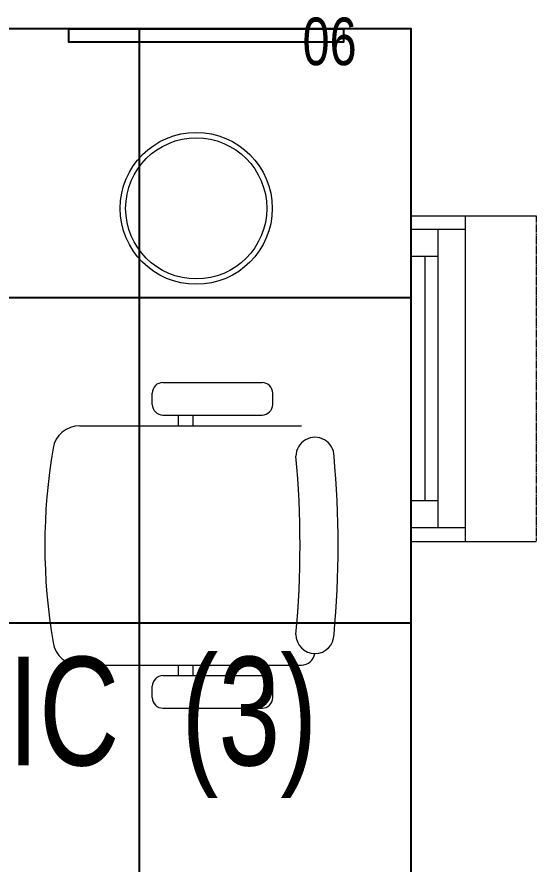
# Model space of a CAD drawing. Extents: x -509638 to 57327, y -29287 to 19916.
# Drawn here: x 48250 to 49206, y 3896 to 5457 of the extents above; entities that cross this region are included whole.
import ezdxf

# ---------------------------------------------------------------- set-up
doc = ezdxf.new("R2010")
doc.units = 0
doc.header["$LTSCALE"] = 0.25
doc.linetypes.add('01-First Floor$0$HIDDEN', pattern=[9.525, 6.35, -3.175])
doc.linetypes.add('DASHDOT', pattern=[25.4, 12.7, -6.35, 0, -6.35])
for name, color, linetype, lineweight in [('01-First Floor$0$72_EGR_BASE_TEXT', 252, 'Continuous', 5), ('01-First Floor$0$72_EGR_EQP_TAG', 142, 'Continuous', 5), ('01-First Floor$0$Aluminum', 251, 'Continuous', 5), ('01-First Floor$0$LOADING', 253, 'Continuous', 5), ('01-First Floor$0$NEW Wall', 166, 'Continuous', 5), ('01-First Floor$0$Proj', 251, 'Continuous', 5), ('01-First Floor$0$Walls', 251, 'Continuous', 5), ('E-LITE-CLNG-CNDT', 6, 'DASHDOT', 35)]:
    doc.layers.add(name, color=color, linetype=linetype, lineweight=lineweight)
doc.layers.add('01-First Floor$0$FALSE CEILING', color=251, linetype='Continuous')
doc.styles.add('01-First Floor$0$X3G_ENTITY_257CFD', font='swisscl.ttf', dxfattribs={"height": 200})
doc.styles.add('01-First Floor$0$X3G_ENTITY_9EC9', font='swisscl.ttf', dxfattribs={"height": 0.2})

# ---------------------------------------------------------------- blocks, each defined once
blk = doc.blocks.new('01-First Floor$0$WM00001-P')
at = {"layer": '01-First Floor$0$LOADING'}
for radius in [0.14, 0.13]:
    blk.add_circle((0, 0), radius, dxfattribs=at)
blk = doc.blocks.new('*X113')
at = {"color": 0}
for p, q in [((5, 3), (5, 3)), ((5, 3), (5, 3)), ((5, 3), (5, 3)), ((5, 3), (5, 3)), ((5, 3), (5, 3)), ((5, 3), (5, 3)), ((5, 3), (5, 3)), ((5, 3), (5, 3)), ((5, 3), (5, 3)), ((5, 3), (5, 3)), ((5, 3), (5, 3)), ((5, 3), (5, 3)), ((5, 3), (5, 3)), ((5, 3), (5, 3)), ((5, 3), (5, 3)), ((5, 3), (5, 3)), ((5, 3), (5, 3)), ((5, 3), (5, 3)), ((5, 3), (5, 3)), ((5, 3), (5, 3)), ((5, 3), (5, 3)), ((5, 3), (5, 3)), ((5, 3), (5, 3)), ((5, 3), (5, 3)), ((5, 3), (5, 3)), ((5, 3), (5, 3)), ((5, 3), (5, 3)), ((5, 3), (5, 3)), ((5, 3), (5, 3)), ((5, 3), (5, 3)), ((5, 3), (5, 3)), ((5, 3), (5, 3)), ((5, 3), (5, 3)), ((5, 3), (5, 3)), ((5, 3), (5, 3)), ((5, 3), (5, 3)), ((5, 3), (5, 3)), ((5, 3), (5, 3)), ((5, 3), (5, 3)), ((5, 3), (5, 3)), ((5, 3), (5, 3)), ((5, 3), (5, 3)), ((5, 3), (5, 3)), ((5, 3), (5, 3)), ((5, 3), (5, 3)), ((5, 3), (5, 3)), ((5, 3), (5, 3)), ((5, 3), (5, 3)), ((5, 3), (5, 3)), ((5, 3), (5, 3)), ((5, 3), (5, 3)), ((5, 3), (5, 3)), ((5, 3), (5, 3)), ((5, 3), (5, 3)), ((5, 3), (5, 3)), ((5, 3), (5, 3)), ((5, 3), (5, 3)), ((5, 3), (5, 3)), ((5, 3), (5, 3)), ((5, 3), (5, 3)), ((5, 3), (5, 3)), ((5, 3), (5, 3)), ((5, 3), (5, 3)), ((5, 3), (5, 3)), ((5, 3), (5, 3)), ((5, 3), (5, 3)), ((6, 3), (5, 3)), ((5, 3), (5, 3)), ((6, 3), (5, 3)), ((5, 3), (5, 3)), ((6, 3), (5, 3)), ((5, 3), (5, 3)), ((6, 3), (5, 3)), ((5, 3), (5, 3)), ((5, 3), (5, 3)), ((5, 3), (5, 3)), ((5, 3), (5, 3)), ((5, 3), (5, 3)), ((5, 3), (5, 3)), ((5, 3), (5, 3)), ((5, 3), (5, 3)), ((5, 3), (5, 3)), ((5, 3), (5, 3)), ((5, 3), (5, 3)), ((5, 3), (5, 3)), ((5, 3), (5, 3)), ((5, 3), (5, 3)), ((5, 3), (5, 3)), ((5, 3), (5, 3)), ((5, 3), (5, 3)), ((5, 3), (5, 3)), ((5, 3), (5, 3)), ((5, 3), (5, 3)), ((5, 3), (5, 3)), ((5, 3), (5, 3)), ((5, 3), (5, 3)), ((6, 3), (6, 3)), ((6, 3), (6, 3)), ((6, 3), (6, 3)), ((6, 3), (6, 3)), ((6, 3), (6, 3)), ((6, 3), (6, 3)), ((6, 3), (6, 3)), ((6, 3), (6, 3)), ((6, 3), (6, 3)), ((6, 3), (6, 3)), ((6, 3), (6, 3)), ((6, 3), (6, 3)), ((6, 3), (6, 3)), ((6, 3), (6, 3)), ((6, 3), (6, 3)), ((6, 3), (6, 3)), ((6, 3), (6, 3)), ((6, 3), (6, 3)), ((6, 3), (6, 3)), ((6, 3), (6, 3)), ((6, 3), (6, 3)), ((6, 3), (6, 3)), ((6, 3), (6, 3)), ((6, 3), (6, 3)), ((6, 3), (6, 3)), ((6, 3), (6, 3)), ((6, 3), (6, 3)), ((6, 3), (6, 3)), ((6, 3), (6, 3)), ((6, 3), (6, 3)), ((6, 3), (6, 3)), ((6, 3), (6, 3)), ((6, 3), (6, 3)), ((6, 3), (6, 3)), ((6, 3), (6, 3)), ((6, 3), (6, 3)), ((6, 3), (6, 3)), ((6, 3), (6, 3)), ((6, 3), (6, 3)), ((6, 3), (6, 3)), ((6, 3), (6, 3)), ((6, 3), (6, 3)), ((6, 3), (6, 3)), ((6, 3), (6, 3)), ((6, 3), (6, 3)), ((6, 3), (6, 3)), ((6, 3), (6, 3)), ((6, 3), (6, 3)), ((6, 3), (6, 3)), ((6, 3), (6, 3)), ((6, 3), (6, 3)), ((6, 3), (6, 3)), ((6, 3), (6, 3)), ((6, 3), (6, 3)), ((6, 3), (6, 3)), ((6, 3), (6, 3)), ((6, 3), (6, 3)), ((6, 3), (6, 3)), ((6, 3), (6, 3)), ((6, 3), (6, 3)), ((6, 3), (6, 3)), ((6, 3), (6, 3)), ((6, 3), (6, 3)), ((6, 3), (6, 3)), ((6, 3), (6, 3)), ((6, 3), (6, 3)), ((6, 3), (6, 3)), ((6, 3), (6, 3)), ((6, 3), (6, 3)), ((6, 3), (6, 3)), ((6, 3), (6, 3)), ((6, 3), (6, 3)), ((6, 3), (6, 3)), ((6, 3), (6, 3)), ((6, 3), (6, 3)), ((6, 3), (6, 3)), ((6, 3), (6, 3)), ((6, 3), (6, 3)), ((6, 3), (6, 3)), ((6, 3), (6, 3)), ((6, 3), (6, 3)), ((6, 3), (6, 3)), ((6, 3), (6, 3)), ((6, 3), (6, 3)), ((6, 3), (6, 3)), ((6, 3), (6, 3)), ((6, 3), (6, 3)), ((6, 3), (6, 3)), ((6, 3), (6, 3)), ((6, 3), (6, 3)), ((6, 3), (6, 3)), ((6, 3), (6, 3)), ((6, 3), (6, 3)), ((6, 3), (6, 3)), ((6, 3), (6, 3)), ((6, 3), (6, 3)), ((6, 3), (6, 3)), ((6, 3), (6, 3)), ((6, 3), (6, 3)), ((6, 3), (6, 3)), ((6, 3), (6, 3)), ((6, 3), (6, 3)), ((6, 3), (6, 3)), ((6, 3), (6, 3)), ((6, 3), (6, 3)), ((6, 3), (6, 3)), ((6, 3), (6, 3)), ((6, 3), (6, 3)), ((6, 3), (6, 3)), ((6, 3), (6, 3)), ((6, 3), (6, 3)), ((6, 3), (6, 3)), ((6, 3), (6, 3)), ((6, 3), (6, 3)), ((6, 3), (6, 3)), ((6, 3), (6, 3)), ((6, 3), (6, 3)), ((6, 3), (6, 3)), ((6, 3), (6, 3)), ((6, 3), (6, 3)), ((6, 3), (6, 3)), ((6, 3), (6, 3)), ((6, 3), (6, 3)), ((6, 3), (6, 3)), ((6, 3), (6, 3)), ((6, 3), (6, 3)), ((6, 3), (6, 3)), ((6, 3), (6, 3)), ((6, 3), (6, 3)), ((6, 3), (6, 3)), ((6, 3), (6, 3)), ((6, 3), (6, 3)), ((6, 3), (6, 3)), ((6, 3), (6, 3)), ((6, 3), (6, 3)), ((6, 3), (6, 3)), ((6, 3), (6, 3)), ((6, 3), (6, 3)), ((6, 3), (6, 3)), ((6, 3), (6, 3)), ((6, 3), (6, 3)), ((6, 3), (6, 3)), ((6, 3), (6, 3)), ((6, 3), (6, 3)), ((6, 3), (6, 3)), ((6, 3), (6, 3)), ((6, 3), (6, 3)), ((6, 3), (6, 3)), ((6, 3), (6, 3)), ((6, 3), (6, 3)), ((6, 3), (6, 3)), ((6, 3), (6, 3)), ((6, 3), (6, 3)), ((6, 3), (6, 3)), ((6, 3), (6, 3)), ((6, 3), (6, 3)), ((6, 3), (6, 3)), ((6, 3), (6, 3)), ((6, 3), (6, 3)), ((6, 3), (6, 3)), ((6, 3), (6, 3)), ((6, 3), (6, 3)), ((6, 3), (6, 3)), ((6, 3), (6, 3)), ((6, 3), (6, 3)), ((6, 3), (6, 3)), ((6, 3), (6, 3)), ((6, 3), (6, 3)), ((6, 3), (6, 3)), ((6, 3), (6, 3)), ((6, 3), (6, 3)), ((6, 3), (6, 3)), ((6, 3), (6, 3)), ((6, 3), (6, 3)), ((6, 3), (6, 3)), ((6, 3), (6, 3)), ((6, 3), (6, 3)), ((6, 3), (6, 3)), ((6, 3), (6, 3)), ((6, 3), (6, 3)), ((6, 3), (6, 3)), ((6, 3), (6, 3)), ((6, 3), (6, 3)), ((6, 3), (6, 3)), ((6, 3), (6, 3)), ((6, 3), (6, 3)), ((6, 3), (6, 3)), ((6, 3), (6, 3)), ((6, 3), (6, 3)), ((6, 3), (6, 3)), ((6, 3), (6, 3)), ((6, 3), (6, 3)), ((6, 3), (6, 3)), ((6, 3), (6, 3)), ((6, 3), (6, 3)), ((6, 3), (6, 3)), ((6, 3), (6, 3)), ((6, 3), (6, 3)), ((6, 3), (6, 3)), ((6, 3), (6, 3)), ((6, 3), (6, 3)), ((6, 3), (6, 3)), ((6, 3), (6, 3)), ((6, 3), (6, 3)), ((6, 3), (5, 3)), ((6, 3), (5, 3)), ((6, 3), (5, 3)), ((6, 3), (5, 3)), ((6, 3), (5, 3)), ((6, 3), (6, 3)), ((6, 3), (6, 3)), ((6, 3), (6, 3)), ((6, 3), (6, 3)), ((6, 3), (6, 3)), ((6, 3), (6, 3)), ((6, 3), (6, 3)), ((6, 3), (6, 3)), ((6, 3), (6, 3)), ((6, 3), (6, 3)), ((6, 3), (6, 3)), ((6, 3), (6, 3)), ((6, 3), (6, 3)), ((6, 3), (6, 3)), ((6, 3), (6, 3)), ((6, 3), (6, 3)), ((6, 3), (6, 3)), ((6, 3), (6, 3)), ((6, 3), (6, 3)), ((6, 3), (6, 3)), ((6, 3), (6, 3)), ((6, 3), (6, 3)), ((6, 3), (6, 3)), ((6, 3), (6, 3)), ((6, 3), (6, 3)), ((6, 3), (6, 3)), ((6, 3), (6, 3)), ((6, 3), (6, 3)), ((6, 3), (6, 3)), ((6, 3), (6, 3)), ((6, 3), (6, 3)), ((6, 3), (6, 3)), ((6, 3), (6, 3)), ((6, 3), (6, 3)), ((6, 3), (6, 3)), ((6, 3), (6, 3)), ((6, 3), (6, 3)), ((6, 3), (6, 3)), ((6, 3), (6, 3)), ((6, 3), (6, 3)), ((6, 3), (6, 3)), ((6, 3), (6, 3)), ((6, 3), (6, 3)), ((6, 3), (6, 3)), ((6, 3), (6, 3)), ((6, 3), (6, 3)), ((6, 3), (6, 3)), ((6, 3), (6, 3)), ((6, 3), (6, 3)), ((6, 3), (6, 3)), ((6, 3), (6, 3)), ((6, 3), (6, 3)), ((6, 3), (6, 3)), ((6, 3), (6, 3)), ((6, 3), (6, 3)), ((6, 3), (6, 3)), ((6, 3), (6, 3)), ((6, 3), (6, 3)), ((6, 3), (6, 3)), ((6, 3), (6, 3)), ((6, 3), (6, 3)), ((6, 3), (6, 3)), ((6, 3), (6, 3)), ((6, 3), (6, 3)), ((6, 3), (6, 3)), ((6, 3), (6, 3)), ((6, 3), (6, 3)), ((6, 3), (6, 3)), ((6, 3), (6, 3)), ((6, 3), (6, 3)), ((6, 3), (6, 3)), ((6, 3), (6, 3)), ((6, 3), (6, 3)), ((6, 3), (6, 3)), ((6, 3), (6, 3)), ((6, 3), (6, 3)), ((6, 3), (6, 3)), ((6, 3), (6, 3)), ((6, 3), (6, 3)), ((6, 3), (6, 3)), ((6, 3), (6, 3)), ((6, 3), (6, 3)), ((6, 3), (6, 3)), ((6, 3), (6, 3)), ((6, 3), (6, 3)), ((6, 3), (6, 3)), ((6, 3), (6, 3)), ((6, 3), (6, 3)), ((6, 3), (6, 3)), ((6, 3), (6, 3)), ((6, 3), (6, 3)), ((6, 3), (6, 3)), ((6, 3), (6, 3)), ((6, 3), (6, 3)), ((6, 3), (6, 3)), ((6, 3), (6, 3)), ((6, 3), (6, 3)), ((6, 3), (6, 3)), ((6, 3), (6, 3)), ((6, 3), (6, 3)), ((6, 3), (6, 3)), ((6, 3), (6, 3)), ((6, 3), (6, 3)), ((6, 3), (6, 3)), ((6, 3), (6, 3)), ((6, 3), (6, 3)), ((6, 3), (6, 3)), ((6, 3), (6, 3)), ((6, 3), (6, 3)), ((6, 3), (6, 3)), ((6, 3), (6, 3)), ((6, 3), (6, 3)), ((6, 3), (6, 3)), ((6, 3), (6, 3)), ((6, 3), (6, 3)), ((6, 3), (6, 3)), ((6, 3), (6, 3)), ((6, 3), (6, 3)), ((6, 3), (6, 3)), ((6, 3), (6, 3)), ((6, 3), (6, 3)), ((6, 3), (6, 3)), ((6, 3), (6, 3)), ((6, 3), (6, 3)), ((6, 3), (6, 3)), ((6, 3), (6, 3)), ((6, 3), (6, 3)), ((6, 3), (6, 3)), ((6, 3), (6, 3)), ((6, 3), (6, 3)), ((6, 3), (6, 3)), ((6, 3), (6, 3)), ((6, 3), (6, 3)), ((6, 3), (6, 3)), ((6, 3), (6, 3)), ((6, 3), (6, 3)), ((6, 3), (6, 3)), ((6, 3), (6, 3)), ((6, 3), (6, 3)), ((6, 3), (6, 3)), ((6, 3), (6, 3)), ((6, 3), (6, 3)), ((6, 3), (6, 3)), ((6, 3), (6, 3)), ((6, 3), (6, 3)), ((6, 3), (6, 3)), ((6, 3), (6, 3)), ((6, 3), (6, 3)), ((6, 3), (6, 3)), ((6, 3), (6, 3)), ((6, 3), (6, 3)), ((6, 3), (6, 3)), ((6, 3), (6, 3)), ((6, 3), (6, 3)), ((6, 3), (6, 3)), ((6, 3), (6, 3)), ((6, 3), (6, 3)), ((6, 3), (6, 3)), ((6, 3), (6, 3)), ((6, 3), (6, 3)), ((6, 3), (6, 3)), ((6, 3), (6, 3)), ((6, 3), (6, 3)), ((6, 3), (6, 3)), ((6, 3), (6, 3)), ((6, 3), (6, 3)), ((6, 3), (6, 3)), ((6, 3), (6, 3)), ((6, 3), (6, 3)), ((6, 3), (6, 3)), ((6, 3), (6, 3)), ((6, 3), (6, 3)), ((6, 3), (6, 3)), ((6, 3), (6, 3)), ((6, 3), (6, 3)), ((6, 3), (6, 3)), ((6, 3), (6, 3)), ((6, 3), (6, 3)), ((6, 3), (6, 3)), ((6, 3), (6, 3)), ((6, 3), (6, 3)), ((6, 3), (6, 3)), ((6, 3), (6, 3)), ((6, 3), (6, 3)), ((6, 3), (6, 3)), ((6, 3), (6, 3)), ((6, 3), (6, 3)), ((6, 3), (6, 3)), ((6, 3), (6, 3)), ((6, 3), (6, 3)), ((6, 3), (6, 3)), ((6, 3), (6, 3)), ((6, 3), (6, 3)), ((6, 3), (6, 3)), ((6, 3), (6, 3)), ((6, 3), (6, 3)), ((6, 3), (6, 3)), ((6, 3), (6, 3)), ((6, 3), (6, 3)), ((6, 3), (6, 3)), ((6, 3), (6, 3)), ((6, 3), (6, 3)), ((6, 3), (6, 3)), ((6, 3), (6, 3)), ((6, 3), (6, 3)), ((6, 3), (6, 3)), ((6, 3), (6, 3)), ((6, 3), (6, 3)), ((6, 3), (6, 3)), ((6, 3), (6, 3)), ((6, 3), (6, 3)), ((6, 3), (6, 3)), ((6, 3), (6, 3)), ((6, 3), (6, 3)), ((6, 3), (6, 3)), ((6, 3), (6, 3)), ((6, 3), (6, 3)), ((6, 3), (6, 3)), ((6, 3), (6, 3)), ((6, 3), (6, 3)), ((6, 3), (6, 3)), ((6, 3), (6, 3)), ((6, 3), (6, 3)), ((6, 3), (6, 3)), ((6, 3), (6, 3)), ((6, 3), (6, 3)), ((6, 3), (6, 3)), ((6, 3), (6, 3)), ((6, 3), (6, 3)), ((6, 3), (6, 3)), ((6, 3), (6, 3)), ((6, 3), (6, 3)), ((6, 3), (6, 3)), ((6, 3), (6, 3)), ((6, 3), (6, 3)), ((6, 3), (6, 3)), ((6, 3), (6, 3)), ((6, 3), (6, 3)), ((6, 3), (6, 3)), ((6, 3), (6, 3)), ((6, 3), (6, 3)), ((6, 3), (6, 3)), ((6, 3), (6, 3)), ((6, 3), (6, 3)), ((6, 3), (6, 3)), ((6, 3), (6, 3)), ((6, 3), (6, 3)), ((6, 3), (6, 3)), ((6, 3), (6, 3)), ((6, 3), (6, 3)), ((6, 3), (6, 3)), ((6, 3), (6, 3)), ((6, 3), (6, 3)), ((6, 3), (6, 3)), ((6, 3), (6, 3)), ((6, 3), (6, 3)), ((6, 3), (6, 3)), ((6, 3), (6, 3)), ((6, 3), (6, 3)), ((6, 3), (6, 3)), ((6, 3), (6, 3)), ((6, 3), (6, 3)), ((6, 3), (6, 3)), ((6, 3), (6, 3)), ((6, 3), (6, 3)), ((6, 3), (6, 3)), ((6, 3), (6, 3)), ((6, 3), (6, 3)), ((6, 3), (6, 3)), ((6, 3), (6, 3)), ((6, 3), (6, 3)), ((6, 3), (6, 3)), ((6, 3), (6, 3)), ((6, 3), (6, 3)), ((6, 3), (6, 3)), ((6, 3), (6, 3)), ((6, 3), (6, 3)), ((6, 3), (6, 3)), ((6, 3), (6, 3)), ((6, 3), (6, 3)), ((6, 3), (6, 3)), ((6, 3), (6, 3)), ((6, 3), (6, 3)), ((6, 3), (6, 3)), ((6, 3), (6, 3)), ((6, 3), (6, 3)), ((6, 3), (6, 3)), ((6, 3), (6, 3)), ((6, 3), (6, 3)), ((6, 3), (6, 3)), ((6, 3), (6, 3)), ((6, 3), (6, 3)), ((6, 3), (6, 3)), ((6, 3), (6, 3)), ((6, 3), (6, 3)), ((6, 3), (6, 3)), ((6, 3), (6, 3)), ((6, 3), (6, 3)), ((6, 3), (6, 3)), ((6, 3), (6, 3)), ((6, 3), (6, 3)), ((6, 3), (6, 3)), ((6, 3), (6, 3)), ((6, 3), (6, 3)), ((6, 3), (6, 3)), ((6, 3), (6, 3)), ((6, 3), (6, 3)), ((6, 3), (6, 3)), ((6, 3), (6, 3)), ((6, 3), (6, 3)), ((6, 3), (6, 3)), ((6, 3), (6, 3)), ((6, 3), (6, 3)), ((6, 3), (6, 3)), ((6, 3), (6, 3)), ((6, 3), (6, 3)), ((6, 3), (6, 3))]:
    blk.add_line(p, q, dxfattribs=at)
blk = doc.blocks.new('*X114')
at = {"color": 0}
for p, q in [((13, 1), (13, 1)), ((13, 1), (13, 1)), ((13, 1), (13, 1)), ((13, 1), (13, 1)), ((13, 1), (13, 1)), ((13, 1), (13, 1)), ((13, 1), (13, 1)), ((13, 1), (13, 1)), ((13, 1), (13, 1)), ((13, 1), (13, 1)), ((13, 1), (13, 1)), ((13, 1), (13, 1)), ((13, 1), (13, 1)), ((13, 1), (13, 1)), ((13, 1), (13, 1)), ((13, 1), (14, 1)), ((13, 1), (14, 1)), ((13, 1), (14, 1)), ((13, 1), (13, 1)), ((13, 1), (13, 1)), ((13, 1), (13, 1)), ((13, 1), (13, 1)), ((13, 1), (13, 1)), ((13, 1), (13, 1)), ((13, 1), (13, 1)), ((13, 1), (13, 1)), ((13, 1), (13, 1)), ((13, 1), (13, 1)), ((13, 1), (13, 1)), ((13, 1), (13, 1)), ((13, 1), (13, 1)), ((13, 1), (13, 1)), ((13, 1), (13, 1)), ((13, 1), (13, 1)), ((13, 1), (13, 1)), ((13, 1), (13, 1)), ((13, 1), (13, 1)), ((13, 1), (13, 1)), ((13, 1), (13, 1)), ((13, 1), (13, 1)), ((13, 1), (13, 1)), ((13, 1), (13, 1)), ((13, 1), (13, 1)), ((13, 1), (13, 1)), ((13, 1), (13, 1)), ((13, 1), (13, 1)), ((13, 1), (13, 1)), ((13, 1), (13, 1)), ((13, 1), (13, 1)), ((13, 1), (13, 1)), ((13, 1), (13, 1)), ((13, 1), (13, 1)), ((13, 1), (13, 1)), ((13, 1), (13, 1)), ((13, 1), (13, 1)), ((13, 1), (13, 1)), ((13, 1), (13, 1)), ((13, 1), (13, 1)), ((13, 1), (13, 1)), ((13, 1), (13, 1)), ((13, 1), (13, 1)), ((13, 1), (13, 1)), ((13, 1), (13, 1)), ((13, 1), (13, 1)), ((13, 1), (13, 1)), ((13, 1), (13, 1)), ((13, 1), (13, 1)), ((13, 1), (13, 1)), ((13, 1), (13, 1)), ((13, 1), (13, 1)), ((13, 1), (13, 1)), ((13, 1), (13, 1)), ((13, 1), (13, 1)), ((13, 1), (13, 1)), ((13, 1), (13, 1)), ((13, 1), (13, 1)), ((13, 1), (13, 1)), ((13, 1), (13, 1)), ((13, 1), (13, 1)), ((13, 1), (13, 1)), ((13, 1), (13, 1)), ((13, 1), (13, 1)), ((13, 1), (13, 1)), ((13, 1), (13, 1)), ((13, 1), (13, 1)), ((13, 1), (13, 1)), ((13, 1), (13, 1)), ((13, 1), (13, 1)), ((13, 1), (13, 1)), ((13, 1), (13, 1)), ((13, 1), (13, 1)), ((13, 1), (13, 1)), ((13, 1), (13, 1)), ((13, 1), (13, 1)), ((13, 1), (13, 1)), ((13, 1), (13, 1)), ((13, 1), (13, 1)), ((13, 1), (13, 1)), ((13, 1), (13, 1)), ((13, 1), (13, 1)), ((13, 1), (13, 1)), ((13, 1), (13, 1)), ((13, 1), (13, 1)), ((13, 1), (13, 1)), ((13, 1), (13, 1)), ((13, 1), (13, 1)), ((13, 1), (13, 1)), ((13, 1), (13, 1)), ((13, 1), (13, 1)), ((13, 1), (13, 1)), ((13, 1), (13, 1)), ((13, 1), (13, 1)), ((13, 1), (13, 1)), ((13, 1), (13, 1)), ((13, 1), (13, 1)), ((13, 1), (13, 1)), ((13, 1), (13, 1)), ((13, 1), (13, 1)), ((13, 1), (13, 1)), ((13, 1), (13, 1)), ((13, 1), (13, 1)), ((13, 1), (13, 1)), ((13, 1), (13, 1)), ((13, 1), (14, 1)), ((13, 0), (13, 0)), ((13, 0), (13, 0)), ((13, 0), (13, 0)), ((13, 0), (13, 0)), ((13, 0), (13, 0)), ((13, 0), (13, 0)), ((13, 0), (13, 0)), ((13, 0), (13, 0)), ((13, 0), (13, 0)), ((13, 0), (13, 0)), ((13, 0), (13, 0)), ((13, 0), (13, 0)), ((13, 0), (13, 0)), ((13, 0), (13, 0)), ((13, 0), (13, 0)), ((13, 0), (13, 0)), ((13, 0), (13, 0)), ((13, 0), (13, 0)), ((13, 0), (13, 0)), ((13, 0), (13, 0)), ((13, 0), (13, 0)), ((13, 0), (13, 0)), ((13, 0), (13, 0)), ((13, 0), (13, 0)), ((13, 0), (13, 0)), ((13, 0), (13, 0)), ((13, 0), (13, 0)), ((13, 0), (13, 0)), ((13, 0), (13, 0)), ((13, 0), (13, 0)), ((13, 0), (13, 0)), ((13, 0), (13, 0)), ((13, 0), (13, 0)), ((13, 0), (13, 0)), ((13, 0), (13, 0)), ((13, 0), (13, 0)), ((13, 0), (13, 0)), ((13, 0), (13, 0)), ((13, 0), (13, 0)), ((13, 0), (13, 0)), ((13, 0), (13, 0)), ((13, 0), (13, 0)), ((13, 0), (13, 0)), ((13, 0), (13, 0)), ((13, 0), (13, 0)), ((13, 0), (13, 0)), ((13, 0), (13, 0)), ((13, 0), (13, 0)), ((13, 0), (14, 0)), ((13, 0), (14, 0)), ((13, 0), (13, 0)), ((13, 0), (14, 0)), ((14, 1), (14, 1)), ((14, 1), (14, 1)), ((14, 1), (14, 1)), ((14, 1), (14, 1)), ((14, 1), (14, 1)), ((14, 1), (14, 1)), ((14, 1), (14, 1)), ((14, 1), (14, 1)), ((14, 1), (14, 1)), ((14, 1), (14, 1)), ((14, 1), (14, 1)), ((14, 1), (14, 1)), ((14, 1), (14, 1)), ((14, 1), (14, 1)), ((14, 1), (14, 1)), ((14, 1), (14, 1)), ((14, 1), (14, 1)), ((14, 1), (14, 1)), ((14, 1), (14, 1)), ((14, 1), (14, 1)), ((14, 1), (14, 1)), ((14, 1), (14, 1)), ((14, 1), (14, 1)), ((14, 1), (14, 1)), ((14, 1), (14, 1)), ((14, 1), (14, 1)), ((14, 1), (14, 1)), ((14, 1), (14, 1)), ((14, 1), (14, 1)), ((14, 1), (14, 1)), ((14, 1), (14, 1)), ((14, 1), (14, 1)), ((14, 1), (14, 1)), ((14, 1), (14, 1)), ((14, 1), (14, 1)), ((14, 1), (14, 1)), ((14, 1), (14, 1)), ((14, 1), (14, 1)), ((14, 1), (14, 1)), ((14, 1), (14, 1)), ((14, 1), (14, 1)), ((14, 1), (14, 1)), ((14, 1), (14, 1)), ((14, 1), (14, 1)), ((14, 1), (14, 1)), ((14, 1), (14, 1)), ((14, 1), (14, 1)), ((14, 1), (14, 1)), ((14, 1), (14, 1)), ((14, 1), (14, 1)), ((14, 1), (14, 1)), ((14, 1), (14, 1)), ((14, 1), (14, 1)), ((14, 1), (14, 1)), ((14, 1), (14, 1)), ((14, 1), (14, 1)), ((14, 1), (14, 1)), ((14, 1), (14, 1)), ((14, 1), (14, 1)), ((14, 1), (14, 1)), ((14, 1), (14, 1)), ((14, 1), (14, 1)), ((14, 1), (14, 1)), ((14, 1), (14, 1)), ((14, 1), (14, 1)), ((14, 1), (14, 1)), ((14, 1), (14, 1)), ((14, 1), (14, 1)), ((14, 1), (14, 1)), ((14, 1), (14, 1)), ((14, 1), (14, 1)), ((14, 1), (14, 1)), ((14, 1), (14, 1)), ((14, 1), (14, 1)), ((14, 1), (14, 1)), ((14, 1), (14, 1)), ((14, 1), (14, 1)), ((14, 1), (14, 1)), ((14, 1), (14, 1)), ((14, 1), (14, 1)), ((14, 1), (14, 1)), ((14, 1), (14, 1)), ((14, 1), (14, 1)), ((14, 1), (14, 1)), ((14, 1), (14, 1)), ((14, 1), (14, 1)), ((14, 1), (14, 1)), ((14, 1), (14, 1)), ((14, 1), (14, 1)), ((14, 1), (14, 1)), ((14, 1), (14, 1)), ((14, 1), (14, 1)), ((14, 1), (14, 1)), ((14, 1), (14, 1)), ((14, 0), (14, 0)), ((14, 0), (14, 0)), ((14, 0), (14, 0)), ((14, 0), (14, 0)), ((14, 0), (14, 0)), ((14, 0), (14, 0)), ((14, 0), (14, 0)), ((14, 0), (14, 0)), ((14, 0), (14, 0)), ((14, 0), (14, 0)), ((14, 0), (14, 0)), ((14, 0), (14, 0)), ((14, 0), (14, 0)), ((14, 0), (14, 0)), ((14, 0), (14, 0)), ((14, 0), (14, 0)), ((14, 0), (14, 0)), ((14, 0), (14, 0)), ((14, 0), (14, 0)), ((14, 0), (14, 0)), ((14, 0), (14, 0)), ((14, 0), (14, 0)), ((14, 0), (14, 0)), ((14, 0), (14, 0)), ((14, 0), (14, 0)), ((14, 0), (14, 0)), ((14, 0), (14, 0)), ((14, 0), (14, 0)), ((14, 0), (14, 0)), ((14, 0), (14, 0)), ((14, 0), (14, 0)), ((14, 0), (14, 0)), ((14, 0), (14, 0)), ((14, 0), (14, 0)), ((14, 0), (14, 0)), ((14, 0), (14, 0)), ((14, 0), (14, 0)), ((14, 0), (14, 0)), ((14, 0), (14, 0)), ((14, 0), (14, 0)), ((14, 0), (14, 0)), ((14, 0), (14, 0)), ((14, 0), (14, 0)), ((14, 0), (14, 0)), ((14, 0), (14, 0)), ((14, 0), (14, 0)), ((14, 0), (14, 0)), ((14, 0), (14, 0)), ((13, 0), (13, 0)), ((13, 0), (14, 0)), ((13, 0), (13, 0)), ((13, 0), (14, 0)), ((13, 0), (13, 0)), ((13, 0), (14, 0)), ((13, 0), (13, 0)), ((13, 0), (13, 0)), ((13, 0), (13, 0)), ((13, 0), (13, 0)), ((13, 0), (14, 0)), ((13, 0), (13, 0)), ((13, 0), (14, 0)), ((13, 0), (13, 0)), ((13, 0), (14, 0)), ((13, 0), (13, 0)), ((13, 0), (14, 0)), ((13, 0), (13, 0)), ((13, 0), (14, 0)), ((13, 0), (13, 0)), ((13, 0), (14, 0)), ((13, 0), (13, 0)), ((13, 0), (14, 0)), ((13, 0), (13, 0)), ((13, 0), (13, 0)), ((13, 0), (13, 0)), ((13, 0), (14, 0)), ((13, 0), (13, 0)), ((13, 0), (14, 0)), ((13, 0), (13, 0)), ((13, 0), (14, 0)), ((13, 0), (13, 0)), ((13, 0), (14, 0)), ((13, 0), (13, 0)), ((13, 0), (13, 0)), ((13, 0), (13, 0)), ((13, 0), (13, 0)), ((13, 0), (13, 0)), ((13, 0), (13, 0)), ((13, 0), (13, 0)), ((13, 0), (13, 0)), ((13, 0), (13, 0)), ((13, 0), (13, 0)), ((13, 0), (13, 0)), ((13, 0), (13, 0)), ((13, 0), (13, 0)), ((13, 0), (13, 0)), ((13, 0), (13, 0)), ((13, 0), (13, 0)), ((13, 0), (13, 0)), ((13, 0), (13, 0)), ((13, 0), (13, 0)), ((13, 0), (13, 0)), ((13, 0), (13, 0)), ((13, 0), (13, 0)), ((13, 0), (13, 0)), ((13, 0), (13, 0)), ((13, 0), (13, 0)), ((13, 0), (13, 0)), ((13, 0), (13, 0)), ((13, 0), (13, 0)), ((13, 0), (13, 0)), ((13, 0), (13, 0)), ((13, 0), (13, 0)), ((13, -1), (13, -1)), ((13, -1), (13, -1)), ((13, -1), (13, -1)), ((13, -1), (13, -1)), ((13, -1), (13, -1)), ((13, -1), (14, -1)), ((13, -1), (13, -1)), ((14, 0), (14, 0)), ((14, 0), (14, 0)), ((14, 0), (14, 0)), ((14, 0), (14, 0)), ((14, 0), (14, 0)), ((14, 0), (14, 0)), ((14, 0), (14, 0)), ((14, 0), (14, 0)), ((14, 0), (14, 0)), ((14, 0), (14, 0)), ((14, 0), (14, 0)), ((14, 0), (14, 0)), ((14, 0), (14, 0)), ((14, 0), (14, 0)), ((14, 0), (14, 0)), ((13, 0), (14, 0)), ((14, 0), (14, 0)), ((14, 0), (14, 0)), ((14, 0), (14, 0)), ((14, 0), (14, 0)), ((14, 0), (14, 0)), ((14, 0), (14, 0)), ((14, 0), (14, 0)), ((14, 0), (14, 0)), ((14, 0), (14, 0)), ((14, 0), (14, 0)), ((14, 0), (14, 0)), ((14, 0), (14, 0)), ((14, 0), (14, 0)), ((14, 0), (14, 0)), ((14, 0), (14, 0)), ((14, 0), (14, 0)), ((14, 0), (14, 0)), ((14, 0), (14, 0)), ((14, 0), (14, 0)), ((14, 0), (14, 0)), ((14, 0), (14, 0)), ((14, 0), (14, 0)), ((14, 0), (14, 0)), ((14, 0), (14, 0)), ((14, 0), (14, 0)), ((14, 0), (14, 0)), ((14, 0), (14, 0)), ((14, 0), (14, 0)), ((14, 0), (14, 0)), ((14, 0), (14, 0)), ((14, 0), (14, 0)), ((14, 0), (14, 0)), ((14, 0), (14, 0)), ((14, 0), (14, 0)), ((14, -1), (14, -1)), ((14, -1), (14, -1)), ((14, -1), (14, -1)), ((14, -1), (14, -1)), ((14, -1), (14, -1))]:
    blk.add_line(p, q, dxfattribs=at)
blk = doc.blocks.new('01-First Floor$0$GF21018-P')
at = {"color": 0}
for p, q in [((-0.2207, 0.4756), (-0.2207, 0.0675)), ((0.2205, 0.4756), (0.2205, 0.0675)), ((-0.2806, 0.3422), (-0.2598, 0.3422)), ((0.2596, 0.3422), (0.2804, 0.3422)), ((-0.3002, 0.3226), (-0.3002, 0.14)), ((-0.2402, 0.3226), (-0.2402, 0.14)), ((0.24, 0.3226), (0.24, 0.14)), ((0.3, 0.3226), (0.3, 0.14)), ((-0.2402, 0.2937), (-0.2207, 0.2937)), ((0.2205, 0.2937), (0.24, 0.2937)), ((-0.2402, 0.2671), (-0.2207, 0.2671)), ((0.2205, 0.2671), (0.24, 0.2671)), ((-0.2806, 0.1204), (-0.2598, 0.1204)), ((0.2596, 0.1204), (0.2804, 0.1204))]:
    blk.add_line(p, q, dxfattribs=at)
for points in [[(0.24, 0.2937), (0.24, 0.2937), (0.24, 0.2937), (0.24, 0.2937), (0.24, 0.2937), (0.24, 0.2937), (0.24, 0.2937), (0.24, 0.2937), (0.24, 0.2937), (0.24, 0.2937), (0.24, 0.2937), (0.24, 0.2937), (0.24, 0.2937), (0.24, 0.2937), (0.24, 0.2937), (0.24, 0.2937), (0.24, 0.2937), (0.24, 0.2937), (0.24, 0.2937), (0.24, 0.2937), (0.24, 0.2937), (0.24, 0.2937), (0.24, 0.2937), (0.24, 0.2937), (0.24, 0.2937), (0.24, 0.2937), (0.24, 0.2937), (0.24, 0.2937), (0.24, 0.2937), (0.24, 0.2937), (0.24, 0.2937), (0.24, 0.2937), (0.24, 0.2937), (0.24, 0.2937), (0.24, 0.2937), (0.24, 0.2937), (0.24, 0.2937), (0.24, 0.2937), (0.24, 0.2937), (0.24, 0.2937), (0.24, 0.2937), (0.24, 0.2937), (0.24, 0.2937), (0.24, 0.2937), (0.24, 0.2937), (0.24, 0.2937), (0.24, 0.2937), (0.24, 0.2937), (0.24, 0.2937), (0.24, 0.2937), (0.24, 0.2937), (0.24, 0.2937), (0.24, 0.2937), (0.24, 0.2937), (0.24, 0.2937), (0.24, 0.2937), (0.24, 0.2937), (0.24, 0.2937), (0.24, 0.2937), (0.24, 0.2937), (0.24, 0.2937), (0.24, 0.2937), (0.24, 0.2937), (0.24, 0.2937), (0.24, 0.2937), (0.24, 0.2937), (0.24, 0.2937), (0.24, 0.2937), (0.24, 0.2937), (0.24, 0.2937), (0.24, 0.2937), (0.24, 0.2937), (0.24, 0.2937), (0.24, 0.2937), (0.24, 0.2937), (0.24, 0.2937), (0.24, 0.2937), (0.24, 0.2937), (0.24, 0.2937), (0.24, 0.2937), (0.24, 0.2937), (0.24, 0.2937), (0.24, 0.2937), (0.24, 0.2937), (0.24, 0.2937), (0.24, 0.2937), (0.24, 0.2937), (0.24, 0.2937), (0.24, 0.2937), (0.24, 0.2937), (0.24, 0.2937), (0.24, 0.2937), (0.24, 0.2937), (0.24, 0.2937), (0.24, 0.2937), (0.24, 0.2937), (0.24, 0.2937), (0.24, 0.2937), (0.24, 0.2937), (0.24, 0.2937), (0.24, 0.2937), (0.24, 0.2937), (0.24, 0.2937), (0.24, 0.2937), (0.24, 0.2937), (0.24, 0.2937), (0.24, 0.2937), (0.24, 0.2937), (0.24, 0.2937), (0.24, 0.2937), (0.24, 0.2937), (0.24, 0.2937), (0.24, 0.2937), (0.24, 0.2937), (0.24, 0.2937), (0.24, 0.2937), (0.24, 0.2937), (0.24, 0.2937), (0.24, 0.2937), (0.24, 0.2937), (0.24, 0.2937), (0.24, 0.2937), (0.24, 0.2937), (0.24, 0.2937), (0.24, 0.2937), (0.24, 0.2937), (0.24, 0.2937), (0.24, 0.2937), (0.24, 0.2937), (0.24, 0.2937), (0.24, 0.2937), (0.24, 0.2937), (0.24, 0.2937), (0.24, 0.2937), (0.24, 0.2937), (0.24, 0.2937), (0.24, 0.2937), (0.24, 0.2937), (0.24, 0.2937), (0.24, 0.2937), (0.24, 0.2937), (0.24, 0.2937), (0.24, 0.2937), (0.24, 0.2937), (0.24, 0.2937), (0.24, 0.2937), (0.24, 0.2937), (0.24, 0.2937), (0.24, 0.2937), (0.24, 0.2937), (0.24, 0.2937), (0.24, 0.2937), (0.24, 0.2937), (0.24, 0.2937), (0.24, 0.2937), (0.24, 0.2937), (0.24, 0.2937), (0.24, 0.2937), (0.24, 0.2937), (0.24, 0.2937), (0.24, 0.2937), (0.24, 0.2937), (0.24, 0.2937), (0.24, 0.2937), (0.24, 0.2937), (0.24, 0.2937), (0.24, 0.2937), (0.24, 0.2937), (0.24, 0.2937), (0.24, 0.2937), (0.24, 0.2937), (0.24, 0.2937), (0.24, 0.2937), (0.24, 0.2937), (0.24, 0.2937), (0.24, 0.2937), (0.24, 0.2937), (0.24, 0.2937), (0.24, 0.2937), (0.24, 0.2937), (0.24, 0.2937), (0.24, 0.2937), (0.24, 0.2937), (0.24, 0.2937), (0.24, 0.2937), (0.24, 0.2937), (0.24, 0.2937), (0.24, 0.2937), (0.24, 0.2937), (0.24, 0.2937), (0.24, 0.2937), (0.24, 0.2937), (0.24, 0.2937), (0.24, 0.2937), (0.24, 0.2937), (0.24, 0.2937), (0.24, 0.2937), (0.24, 0.2937), (0.24, 0.2937), (0.24, 0.2937), (0.24, 0.2937), (0.24, 0.2937), (0.24, 0.2937), (0.24, 0.2937), (0.24, 0.2937), (0.24, 0.2937), (0.24, 0.2937), (0.24, 0.2937), (0.24, 0.2937), (0.24, 0.2937), (0.24, 0.2937), (0.24, 0.2937), (0.24, 0.2937), (0.24, 0.2937), (0.24, 0.2937), (0.24, 0.2937), (0.24, 0.2937), (0.24, 0.2937), (0.24, 0.2937), (0.24, 0.2937), (0.24, 0.2937), (0.24, 0.2937), (0.24, 0.2937), (0.24, 0.2937), (0.24, 0.2937), (0.24, 0.2937), (0.24, 0.2937), (0.24, 0.2937), (0.24, 0.2937), (0.24, 0.2937), (0.24, 0.2937), (0.24, 0.2937), (0.24, 0.2937), (0.24, 0.2937), (0.24, 0.2937), (0.24, 0.2937), (0.24, 0.2937), (0.24, 0.2937), (0.24, 0.2937), (0.24, 0.2937), (0.24, 0.2937), (0.24, 0.2937), (0.24, 0.2937), (0.24, 0.2937), (0.24, 0.2937), (0.24, 0.2937), (0.24, 0.2937), (0.24, 0.2937), (0.24, 0.2937), (0.24, 0.2937), (0.24, 0.2937), (0.24, 0.2937), (0.24, 0.2937), (0.24, 0.2937), (0.24, 0.2937), (0.24, 0.2937), (0.24, 0.2937), (0.24, 0.2937), (0.24, 0.2937), (0.24, 0.2937), (0.24, 0.2937), (0.24, 0.2937), (0.24, 0.2937), (0.24, 0.2937), (0.24, 0.2937), (0.24, 0.2937), (0.24, 0.2937), (0.24, 0.2937), (0.24, 0.2937), (0.24, 0.2937), (0.24, 0.2937), (0.24, 0.2937), (0.24, 0.2937), (0.24, 0.2937), (0.24, 0.2937), (0.24, 0.2937), (0.24, 0.2937)], [(0.24, 0.2937), (0.24, 0.2937), (0.24, 0.2937), (0.24, 0.2937), (0.24, 0.2937), (0.24, 0.2937), (0.24, 0.2937), (0.24, 0.2937), (0.24, 0.2937), (0.24, 0.2937), (0.24, 0.2937), (0.24, 0.2937), (0.24, 0.2937), (0.24, 0.2937), (0.24, 0.2937), (0.24, 0.2937), (0.24, 0.2937), (0.24, 0.2937), (0.24, 0.2937), (0.24, 0.2937), (0.24, 0.2937), (0.24, 0.2937), (0.24, 0.2937), (0.24, 0.2937), (0.24, 0.2937), (0.24, 0.2937), (0.24, 0.2937), (0.24, 0.2937), (0.24, 0.2937), (0.24, 0.2937), (0.24, 0.2937), (0.24, 0.2937), (0.24, 0.2937), (0.24, 0.2937), (0.24, 0.2937), (0.24, 0.2937), (0.24, 0.2937), (0.24, 0.2937), (0.24, 0.2937), (0.24, 0.2937), (0.24, 0.2937), (0.24, 0.2937), (0.24, 0.2937), (0.24, 0.2937), (0.24, 0.2937), (0.24, 0.2937), (0.24, 0.2937), (0.24, 0.2937), (0.24, 0.2937), (0.24, 0.2937), (0.24, 0.2937), (0.24, 0.2937), (0.24, 0.2937), (0.24, 0.2937), (0.24, 0.2937), (0.24, 0.2937), (0.24, 0.2937), (0.24, 0.2937), (0.24, 0.2937), (0.24, 0.2937), (0.24, 0.2937), (0.24, 0.2937), (0.24, 0.2937), (0.24, 0.2937), (0.24, 0.2937), (0.24, 0.2937), (0.24, 0.2937), (0.24, 0.2937), (0.24, 0.2937), (0.24, 0.2937), (0.24, 0.2937), (0.24, 0.2937), (0.24, 0.2937), (0.24, 0.2937), (0.24, 0.2937), (0.24, 0.2937), (0.24, 0.2937), (0.24, 0.2937), (0.24, 0.2937), (0.24, 0.2937), (0.24, 0.2937), (0.24, 0.2937), (0.24, 0.2937), (0.24, 0.2937), (0.24, 0.2937), (0.24, 0.2937), (0.24, 0.2937), (0.24, 0.2937), (0.24, 0.2937), (0.24, 0.2937), (0.24, 0.2937), (0.24, 0.2937), (0.24, 0.2937), (0.24, 0.2937), (0.24, 0.2937), (0.24, 0.2937), (0.24, 0.2937), (0.24, 0.2937), (0.24, 0.2937), (0.24, 0.2937), (0.24, 0.2937), (0.24, 0.2937), (0.24, 0.2937), (0.24, 0.2937), (0.24, 0.2937), (0.24, 0.2937), (0.24, 0.2937), (0.24, 0.2937), (0.24, 0.2937), (0.24, 0.2937), (0.24, 0.2937), (0.24, 0.2937), (0.24, 0.2937), (0.24, 0.2937), (0.24, 0.2937), (0.24, 0.2937), (0.24, 0.2937), (0.24, 0.2937), (0.24, 0.2937), (0.24, 0.2937), (0.24, 0.2937), (0.24, 0.2937), (0.24, 0.2937), (0.24, 0.2937), (0.24, 0.2937), (0.24, 0.2937), (0.24, 0.2937), (0.24, 0.2937), (0.24, 0.2937), (0.24, 0.2937), (0.24, 0.2937), (0.24, 0.2937), (0.24, 0.2937), (0.24, 0.2937), (0.24, 0.2937), (0.24, 0.2937), (0.24, 0.2937), (0.24, 0.2937), (0.24, 0.2937), (0.24, 0.2937), (0.24, 0.2937), (0.24, 0.2937), (0.24, 0.2937), (0.24, 0.2937), (0.24, 0.2937), (0.24, 0.2937), (0.24, 0.2937), (0.24, 0.2937), (0.24, 0.2937), (0.24, 0.2937), (0.24, 0.2937), (0.24, 0.2937), (0.24, 0.2937), (0.24, 0.2937), (0.24, 0.2937), (0.24, 0.2937), (0.24, 0.2937), (0.24, 0.2937), (0.24, 0.2937), (0.24, 0.2937), (0.24, 0.2937), (0.24, 0.2937), (0.24, 0.2937), (0.24, 0.2937), (0.24, 0.2937), (0.24, 0.2937), (0.24, 0.2937), (0.24, 0.2937), (0.24, 0.2937), (0.24, 0.2937), (0.24, 0.2937), (0.24, 0.2937), (0.24, 0.2937), (0.24, 0.2937), (0.24, 0.2937), (0.24, 0.2937), (0.24, 0.2937), (0.24, 0.2937), (0.24, 0.2937), (0.24, 0.2937), (0.24, 0.2937), (0.24, 0.2937), (0.24, 0.2937), (0.24, 0.2937), (0.24, 0.2937), (0.24, 0.2937), (0.24, 0.2937), (0.24, 0.2937), (0.24, 0.2937), (0.24, 0.2937), (0.24, 0.2937), (0.24, 0.2937), (0.24, 0.2937), (0.24, 0.2937), (0.24, 0.2937), (0.24, 0.2937), (0.24, 0.2937), (0.24, 0.2937), (0.24, 0.2937), (0.24, 0.2937), (0.24, 0.2937), (0.24, 0.2937), (0.24, 0.2937), (0.24, 0.2937), (0.24, 0.2937), (0.24, 0.2937), (0.24, 0.2937), (0.24, 0.2937), (0.24, 0.2937), (0.24, 0.2937), (0.24, 0.2937), (0.24, 0.2937), (0.24, 0.2937), (0.24, 0.2937), (0.24, 0.2937), (0.24, 0.2937), (0.24, 0.2937), (0.24, 0.2937), (0.24, 0.2937)], [(0.24, 0.2937), (0.24, 0.2937), (0.24, 0.2937), (0.24, 0.2937), (0.24, 0.2937), (0.24, 0.2937), (0.24, 0.2937), (0.24, 0.2937), (0.24, 0.2937), (0.24, 0.2937), (0.24, 0.2937), (0.24, 0.2937), (0.24, 0.2937), (0.24, 0.2937), (0.24, 0.2937), (0.24, 0.2937), (0.24, 0.2937), (0.24, 0.2937), (0.24, 0.2937), (0.24, 0.2937), (0.24, 0.2937), (0.24, 0.2937), (0.24, 0.2937), (0.24, 0.2937), (0.24, 0.2937), (0.24, 0.2937), (0.24, 0.2937), (0.24, 0.2937), (0.24, 0.2937), (0.24, 0.2937), (0.24, 0.2937), (0.24, 0.2937), (0.24, 0.2937), (0.24, 0.2937), (0.24, 0.2937), (0.24, 0.2937), (0.24, 0.2937), (0.24, 0.2937), (0.24, 0.2937), (0.24, 0.2937), (0.24, 0.2937), (0.24, 0.2937), (0.24, 0.2937), (0.24, 0.2937), (0.24, 0.2937), (0.24, 0.2937), (0.24, 0.2937), (0.24, 0.2937), (0.24, 0.2937), (0.24, 0.2937), (0.24, 0.2937), (0.24, 0.2937), (0.24, 0.2937), (0.24, 0.2937), (0.24, 0.2937), (0.24, 0.2937), (0.24, 0.2937), (0.24, 0.2937), (0.24, 0.2937), (0.24, 0.2937), (0.24, 0.2937), (0.24, 0.2937), (0.24, 0.2937), (0.24, 0.2937), (0.24, 0.2937), (0.24, 0.2937), (0.24, 0.2937), (0.24, 0.2937), (0.24, 0.2937), (0.24, 0.2937), (0.24, 0.2937), (0.24, 0.2937), (0.24, 0.2937), (0.24, 0.2937), (0.24, 0.2937), (0.24, 0.2937), (0.24, 0.2937), (0.24, 0.2937), (0.24, 0.2937), (0.24, 0.2937), (0.24, 0.2937), (0.24, 0.2937), (0.24, 0.2937), (0.24, 0.2937), (0.24, 0.2937), (0.24, 0.2937), (0.24, 0.2937), (0.24, 0.2937), (0.24, 0.2937), (0.24, 0.2937), (0.24, 0.2937), (0.24, 0.2937), (0.24, 0.2937), (0.24, 0.2937), (0.24, 0.2937), (0.24, 0.2937), (0.24, 0.2937), (0.24, 0.2937), (0.24, 0.2937), (0.24, 0.2937), (0.24, 0.2937), (0.24, 0.2937), (0.24, 0.2937), (0.24, 0.2937), (0.24, 0.2937), (0.24, 0.2937), (0.24, 0.2937), (0.24, 0.2937), (0.24, 0.2937), (0.24, 0.2937), (0.24, 0.2937), (0.24, 0.2937), (0.24, 0.2937), (0.24, 0.2937), (0.24, 0.2937), (0.24, 0.2937), (0.24, 0.2937), (0.24, 0.2937), (0.24, 0.2937), (0.24, 0.2937), (0.24, 0.2937), (0.24, 0.2937), (0.24, 0.2937), (0.24, 0.2937), (0.24, 0.2937), (0.24, 0.2937), (0.24, 0.2937), (0.24, 0.2937), (0.24, 0.2937), (0.24, 0.2937), (0.24, 0.2937), (0.24, 0.2937), (0.24, 0.2937), (0.24, 0.2937), (0.24, 0.2937), (0.24, 0.2937), (0.24, 0.2937), (0.24, 0.2937), (0.24, 0.2937), (0.24, 0.2937), (0.24, 0.2937), (0.24, 0.2937), (0.24, 0.2937), (0.24, 0.2937), (0.24, 0.2937), (0.24, 0.2937), (0.24, 0.2937), (0.24, 0.2937), (0.24, 0.2937), (0.24, 0.2937), (0.24, 0.2937), (0.24, 0.2937), (0.24, 0.2937), (0.24, 0.2937), (0.24, 0.2937), (0.24, 0.2937), (0.24, 0.2937), (0.24, 0.2937), (0.24, 0.2937), (0.24, 0.2937), (0.24, 0.2937), (0.24, 0.2937), (0.24, 0.2937), (0.24, 0.2937), (0.24, 0.2937), (0.24, 0.2937), (0.24, 0.2937), (0.24, 0.2937), (0.24, 0.2937), (0.24, 0.2937), (0.24, 0.2937), (0.24, 0.2937), (0.24, 0.2937), (0.24, 0.2937), (0.24, 0.2937), (0.24, 0.2937), (0.24, 0.2937), (0.24, 0.2937), (0.24, 0.2937), (0.24, 0.2937), (0.24, 0.2937), (0.24, 0.2937), (0.24, 0.2937), (0.24, 0.2937), (0.24, 0.2937), (0.24, 0.2937), (0.24, 0.2937), (0.24, 0.2937), (0.24, 0.2937), (0.24, 0.2937), (0.24, 0.2937), (0.24, 0.2937), (0.24, 0.2937), (0.24, 0.2937), (0.24, 0.2937), (0.24, 0.2937), (0.24, 0.2937), (0.24, 0.2937), (0.24, 0.2937), (0.24, 0.2937), (0.24, 0.2937), (0.24, 0.2937), (0.24, 0.2937), (0.24, 0.2937), (0.24, 0.2937), (0.24, 0.2937), (0.24, 0.2937), (0.24, 0.2937), (0.24, 0.2937), (0.24, 0.2937), (0.24, 0.2937), (0.24, 0.2937), (0.24, 0.2937), (0.24, 0.2937)]]:
    blk.add_lwpolyline(points, close=True, dxfattribs=at)
for centre, radius, start, end in [((-0.0001, -0.5295), 1.0695, 80.3671, 99.6329), ((-0.1707, 0.4756), 0.05, 99.6329, 180), ((0.1705, 0.4756), 0.05, 0, 80.3671), ((-0.2806, 0.3226), 0.0196, 90, 180), ((-0.2598, 0.3226), 0.0196, 360, 90), ((0.2596, 0.3226), 0.0196, 90, 180), ((0.2804, 0.3226), 0.0196, 0, 90), ((-0.2806, 0.14), 0.0196, 180, 270), ((-0.2598, 0.14), 0.0196, 270, 360), ((0.2596, 0.14), 0.0196, 180, 270), ((0.2804, 0.14), 0.0196, 270, 0), ((-0.1957, 0.0675), 0.025, 180, 261.4721), ((-0.1643, 0.0425), 0.0351, 90, 270), ((0, 1.8467), 1.7767, 264.6946, 275.3053), ((0.1641, 0.0425), 0.0351, 270, 90), ((0, 1.8314), 1.8314, 264.8532, 275.147)]:
    blk.add_arc(centre, radius, start, end, dxfattribs=at)
at = {"layer": '01-First Floor$0$NEW Wall', "color": 0, "linetype": 'Continuous'}
for points in [[(0.24, 0.2937), (0.24, 0.2937), (0.24, 0.2937), (0.24, 0.2937), (0.24, 0.2937), (0.24, 0.2937), (0.24, 0.2937), (0.24, 0.2937)], [(0.24, 0.2937), (0.24, 0.2937), (0.24, 0.2937), (0.24, 0.2937), (0.24, 0.2937), (0.24, 0.2937), (0.24, 0.2937)], [(0.24, 0.2937), (0.24, 0.2937), (0.24, 0.2937), (0.24, 0.2937), (0.24, 0.2937), (0.24, 0.2937), (0.24, 0.2937), (0.24, 0.2937), (0.24, 0.2937)], [(0.24, 0.2937), (0.24, 0.2937), (0.24, 0.2937), (0.24, 0.2937), (0.24, 0.2937), (0.24, 0.2937), (0.24, 0.2937), (0.24, 0.2937), (0.24, 0.2937), (0.24, 0.2937)], [(0.24, 0.2937), (0.24, 0.2937), (0.24, 0.2937), (0.24, 0.2937), (0.24, 0.2937), (0.24, 0.2937), (0.24, 0.2937), (0.24, 0.2937), (0.24, 0.2937), (0.24, 0.2937), (0.24, 0.2937), (0.24, 0.2937), (0.24, 0.2937), (0.24, 0.2937), (0.24, 0.2937)], [(0.24, 0.2937), (0.24, 0.2937), (0.24, 0.2937), (0.24, 0.2937), (0.24, 0.2937), (0.24, 0.2937), (0.24, 0.2937), (0.24, 0.2937), (0.24, 0.2937), (0.24, 0.2937)], [(0.24, 0.2937), (0.24, 0.2937), (0.24, 0.2937), (0.24, 0.2937), (0.24, 0.2937), (0.24, 0.2937), (0.24, 0.2937), (0.24, 0.2937), (0.24, 0.2937), (0.24, 0.2937)], [(0.24, 0.2937), (0.24, 0.2937), (0.24, 0.2937), (0.24, 0.2937), (0.24, 0.2937), (0.24, 0.2937), (0.24, 0.2937), (0.24, 0.2937), (0.24, 0.2937), (0.24, 0.2937)], [(0.24, 0.2937), (0.24, 0.2937), (0.24, 0.2937), (0.24, 0.2937), (0.24, 0.2937), (0.24, 0.2937), (0.24, 0.2937), (0.24, 0.2937), (0.24, 0.2937), (0.24, 0.2937), (0.24, 0.2937), (0.24, 0.2937), (0.24, 0.2937), (0.24, 0.2937), (0.24, 0.2937), (0.24, 0.2937), (0.24, 0.2937), (0.24, 0.2937)], [(0.24, 0.2937), (0.24, 0.2937), (0.24, 0.2937), (0.24, 0.2937), (0.24, 0.2937), (0.24, 0.2937), (0.24, 0.2937), (0.24, 0.2937), (0.24, 0.2937), (0.24, 0.2937), (0.24, 0.2937), (0.24, 0.2937)], [(0.24, 0.2937), (0.24, 0.2937), (0.24, 0.2937), (0.24, 0.2937), (0.24, 0.2937), (0.24, 0.2937), (0.24, 0.2937)], [(0.24, 0.2937), (0.24, 0.2937), (0.24, 0.2937), (0.24, 0.2937), (0.24, 0.2937), (0.24, 0.2937), (0.24, 0.2937), (0.24, 0.2937), (0.24, 0.2937), (0.24, 0.2937), (0.24, 0.2937), (0.24, 0.2937), (0.24, 0.2937), (0.24, 0.2937), (0.24, 0.2937), (0.24, 0.2937), (0.24, 0.2937), (0.24, 0.2937), (0.24, 0.2937), (0.24, 0.2937), (0.24, 0.2937), (0.24, 0.2937), (0.24, 0.2937), (0.24, 0.2937), (0.24, 0.2937), (0.24, 0.2937), (0.24, 0.2937), (0.24, 0.2937), (0.24, 0.2937), (0.24, 0.2937), (0.24, 0.2937), (0.24, 0.2937), (0.24, 0.2937), (0.24, 0.2937), (0.24, 0.2937), (0.24, 0.2937), (0.24, 0.2937), (0.24, 0.2937), (0.24, 0.2937), (0.24, 0.2937), (0.24, 0.2937), (0.24, 0.2937), (0.24, 0.2937), (0.24, 0.2937), (0.24, 0.2937), (0.24, 0.2937), (0.24, 0.2937), (0.24, 0.2937), (0.24, 0.2937), (0.24, 0.2937), (0.24, 0.2937), (0.24, 0.2937), (0.24, 0.2937), (0.24, 0.2937), (0.24, 0.2937), (0.24, 0.2937), (0.24, 0.2937), (0.24, 0.2937), (0.24, 0.2937), (0.24, 0.2937), (0.24, 0.2937), (0.24, 0.2937), (0.24, 0.2937), (0.24, 0.2937), (0.24, 0.2937), (0.24, 0.2937), (0.24, 0.2937), (0.24, 0.2937), (0.24, 0.2937), (0.24, 0.2937), (0.24, 0.2937), (0.24, 0.2937), (0.24, 0.2937), (0.24, 0.2937), (0.24, 0.2937), (0.24, 0.2937), (0.24, 0.2937), (0.24, 0.2937), (0.24, 0.2937), (0.24, 0.2937), (0.24, 0.2937), (0.24, 0.2937), (0.24, 0.2937), (0.24, 0.2937), (0.24, 0.2937), (0.24, 0.2937), (0.24, 0.2937), (0.24, 0.2937), (0.24, 0.2937), (0.24, 0.2937), (0.24, 0.2937), (0.24, 0.2937), (0.24, 0.2937), (0.24, 0.2937), (0.24, 0.2937), (0.24, 0.2937), (0.24, 0.2937), (0.24, 0.2937), (0.24, 0.2937), (0.24, 0.2937), (0.24, 0.2937), (0.24, 0.2937), (0.24, 0.2937), (0.24, 0.2937), (0.24, 0.2937), (0.24, 0.2937), (0.24, 0.2937), (0.24, 0.2937), (0.24, 0.2937), (0.24, 0.2937), (0.24, 0.2937)], [(0.24, 0.2937), (0.24, 0.2937), (0.24, 0.2937), (0.24, 0.2937), (0.24, 0.2937), (0.24, 0.2937), (0.24, 0.2937), (0.24, 0.2937), (0.24, 0.2937), (0.24, 0.2937), (0.24, 0.2937), (0.24, 0.2937), (0.24, 0.2937), (0.24, 0.2937), (0.24, 0.2937), (0.24, 0.2937), (0.24, 0.2937)], [(0.24, 0.2937), (0.24, 0.2937), (0.24, 0.2937), (0.24, 0.2937), (0.24, 0.2937), (0.24, 0.2937), (0.24, 0.2937), (0.24, 0.2937), (0.24, 0.2937), (0.24, 0.2937), (0.24, 0.2937), (0.24, 0.2937), (0.24, 0.2937), (0.24, 0.2937), (0.24, 0.2937), (0.24, 0.2937), (0.24, 0.2937), (0.24, 0.2937), (0.24, 0.2937), (0.24, 0.2937), (0.24, 0.2937), (0.24, 0.2937), (0.24, 0.2937), (0.24, 0.2937), (0.24, 0.2937), (0.24, 0.2937), (0.24, 0.2937), (0.24, 0.2937), (0.24, 0.2937), (0.24, 0.2937), (0.24, 0.2937), (0.24, 0.2937), (0.24, 0.2937), (0.24, 0.2937), (0.24, 0.2937), (0.24, 0.2937), (0.24, 0.2937), (0.24, 0.2937), (0.24, 0.2937), (0.24, 0.2937), (0.24, 0.2937), (0.24, 0.2937), (0.24, 0.2937), (0.24, 0.2937), (0.24, 0.2937), (0.24, 0.2937), (0.24, 0.2937), (0.24, 0.2937), (0.24, 0.2937), (0.24, 0.2937), (0.24, 0.2937), (0.24, 0.2937), (0.24, 0.2937), (0.24, 0.2937), (0.24, 0.2937), (0.24, 0.2937), (0.24, 0.2937), (0.24, 0.2937), (0.24, 0.2937), (0.24, 0.2937), (0.24, 0.2937), (0.24, 0.2937), (0.24, 0.2937), (0.24, 0.2937), (0.24, 0.2937), (0.24, 0.2937), (0.24, 0.2937), (0.24, 0.2937), (0.24, 0.2937), (0.24, 0.2937), (0.24, 0.2937), (0.24, 0.2937), (0.24, 0.2937), (0.24, 0.2937), (0.24, 0.2937), (0.24, 0.2937), (0.24, 0.2937), (0.24, 0.2937), (0.24, 0.2937), (0.24, 0.2937), (0.24, 0.2937), (0.24, 0.2937), (0.24, 0.2937), (0.24, 0.2937), (0.24, 0.2937), (0.24, 0.2937), (0.24, 0.2937), (0.24, 0.2937), (0.24, 0.2937)], [(0.24, 0.2937), (0.24, 0.2937), (0.24, 0.2937), (0.24, 0.2937), (0.24, 0.2937), (0.24, 0.2937), (0.24, 0.2937), (0.24, 0.2937), (0.24, 0.2937), (0.24, 0.2937), (0.24, 0.2937), (0.24, 0.2937), (0.24, 0.2937), (0.24, 0.2937), (0.24, 0.2937), (0.24, 0.2937), (0.24, 0.2937), (0.24, 0.2937), (0.24, 0.2937), (0.24, 0.2937), (0.24, 0.2937), (0.24, 0.2937), (0.24, 0.2937), (0.24, 0.2937), (0.24, 0.2937), (0.24, 0.2937), (0.24, 0.2937), (0.24, 0.2937), (0.24, 0.2937), (0.24, 0.2937), (0.24, 0.2937), (0.24, 0.2937), (0.24, 0.2937), (0.24, 0.2937), (0.24, 0.2937), (0.24, 0.2937), (0.24, 0.2937), (0.24, 0.2937), (0.24, 0.2937), (0.24, 0.2937), (0.24, 0.2937), (0.24, 0.2937), (0.24, 0.2937), (0.24, 0.2937), (0.24, 0.2937), (0.24, 0.2937), (0.24, 0.2937), (0.24, 0.2937), (0.24, 0.2937), (0.24, 0.2937), (0.24, 0.2937), (0.24, 0.2937), (0.24, 0.2937), (0.24, 0.2937)]]:
    blk.add_lwpolyline(points, dxfattribs=at)
at = {"color": 0}
for name, xscale, yscale, zscale in [('*X113', 8.59375e-11, 8.59375e-11, 8.59375e-11), ('*X114', 5.5e-11, 5.5e-11, 5.5e-11)]:
    blk.add_blockref(name, (0.24, 0.2937), dxfattribs=dict(at, xscale=xscale, yscale=yscale, zscale=zscale))
blk = doc.blocks.new('01-First Floor')
at = {"layer": '01-First Floor$0$Aluminum'}
for p, q in [((48976, 4490), (48976, 5090)), ((49076, 4490), (49076, 5090)), ((49076, 5065), (48976, 5065)), ((49026, 4515), (49026, 5065)), ((49026, 5015), (48976, 5015)), ((49001, 5015), (49001, 4565)), ((49026, 4565), (48976, 4565)), ((49076, 4515), (48976, 4515))]:
    blk.add_line(p, q, dxfattribs=at)
at = {"layer": '01-First Floor$0$FALSE CEILING', "linetype": 'Continuous'}
for p, q in [((48476, 2540), (48476, 5435)), ((45476, 4940), (48976, 4940)), ((45476, 4340), (48976, 4340))]:
    blk.add_line(p, q, dxfattribs=at)
at = {"layer": '01-First Floor$0$FALSE CEILING'}
blk.add_lwpolyline([(45476, 2540), (48976, 2540), (48976, 5435), (45476, 5435)], close=True, dxfattribs=at)
at = {"layer": '01-First Floor$0$FALSE CEILING', "elevation": -0.1}
blk.add_lwpolyline([(48851.6, 5435), (48851.6, 5410), (48345.6, 5410), (48345.6, 5435), (48851.6, 5435)], dxfattribs=at)
at = {"layer": '01-First Floor$0$LOADING', "elevation": -0.1}
blk.add_lwpolyline([(48851.6, 5435), (48851.6, 5410), (48345.6, 5410), (48345.6, 5435), (48851.6, 5435)], dxfattribs=at)
at = {"layer": '01-First Floor$0$Proj', "linetype": '01-First Floor$0$HIDDEN'}
blk.add_line((49206, 5090), (49206, 4490), dxfattribs=at)
at = {"layer": '01-First Floor$0$Walls'}
for p, q in [((45476, 5435), (48976, 5435)), ((48976, 5090), (48976, 5435)), ((48976, 5090), (49206, 5090)), ((48976, 2550), (48976, 4490)), ((48976, 4490), (49206, 4490))]:
    blk.add_line(p, q, dxfattribs=at)
at = {"layer": '01-First Floor$0$LOADING', "extrusion": (-2.26467e-18, 2.24019e-05, -1), "xscale": -1000, "yscale": 1000, "zscale": 1000, "rotation": 269.9999999999999}
blk.add_blockref('01-First Floor$0$WM00001-P', (-48580.2, 5104, 0.2), dxfattribs=at)
at = {"layer": '01-First Floor$0$LOADING', "extrusion": (7.77426e-06, -2.24021e-05, 1), "xscale": 1000, "yscale": 1000, "zscale": 1000, "rotation": 89.99858924494788}
blk.add_blockref('01-First Floor$0$GF21018-P', (48841.4, 4483, 0.2), dxfattribs=at)
at = {"layer": '01-First Floor$0$72_EGR_BASE_TEXT', "insert": (47345.3, 4277.5, 0), "char_height": 200, "attachment_point": 2, "style": '01-First Floor$0$X3G_ENTITY_9EC9'}
blk.add_mtext('ENDOCRINOLOGY CLINIC  (3)', dxfattribs=at)
at = {"layer": '01-First Floor$0$72_EGR_EQP_TAG', "insert": (48825.8, 5455.5, -0.1), "char_height": 87.47, "attachment_point": 2, "style": '01-First Floor$0$X3G_ENTITY_257CFD'}
blk.add_mtext('06', dxfattribs=at)

msp = doc.modelspace()

# ---------------------------------------------------------------- block references
at = {"layer": 'E-LITE-CLNG-CNDT'}
msp.add_blockref('01-First Floor', (0, 0), dxfattribs=at)

doc.saveas('drawing.dxf')
